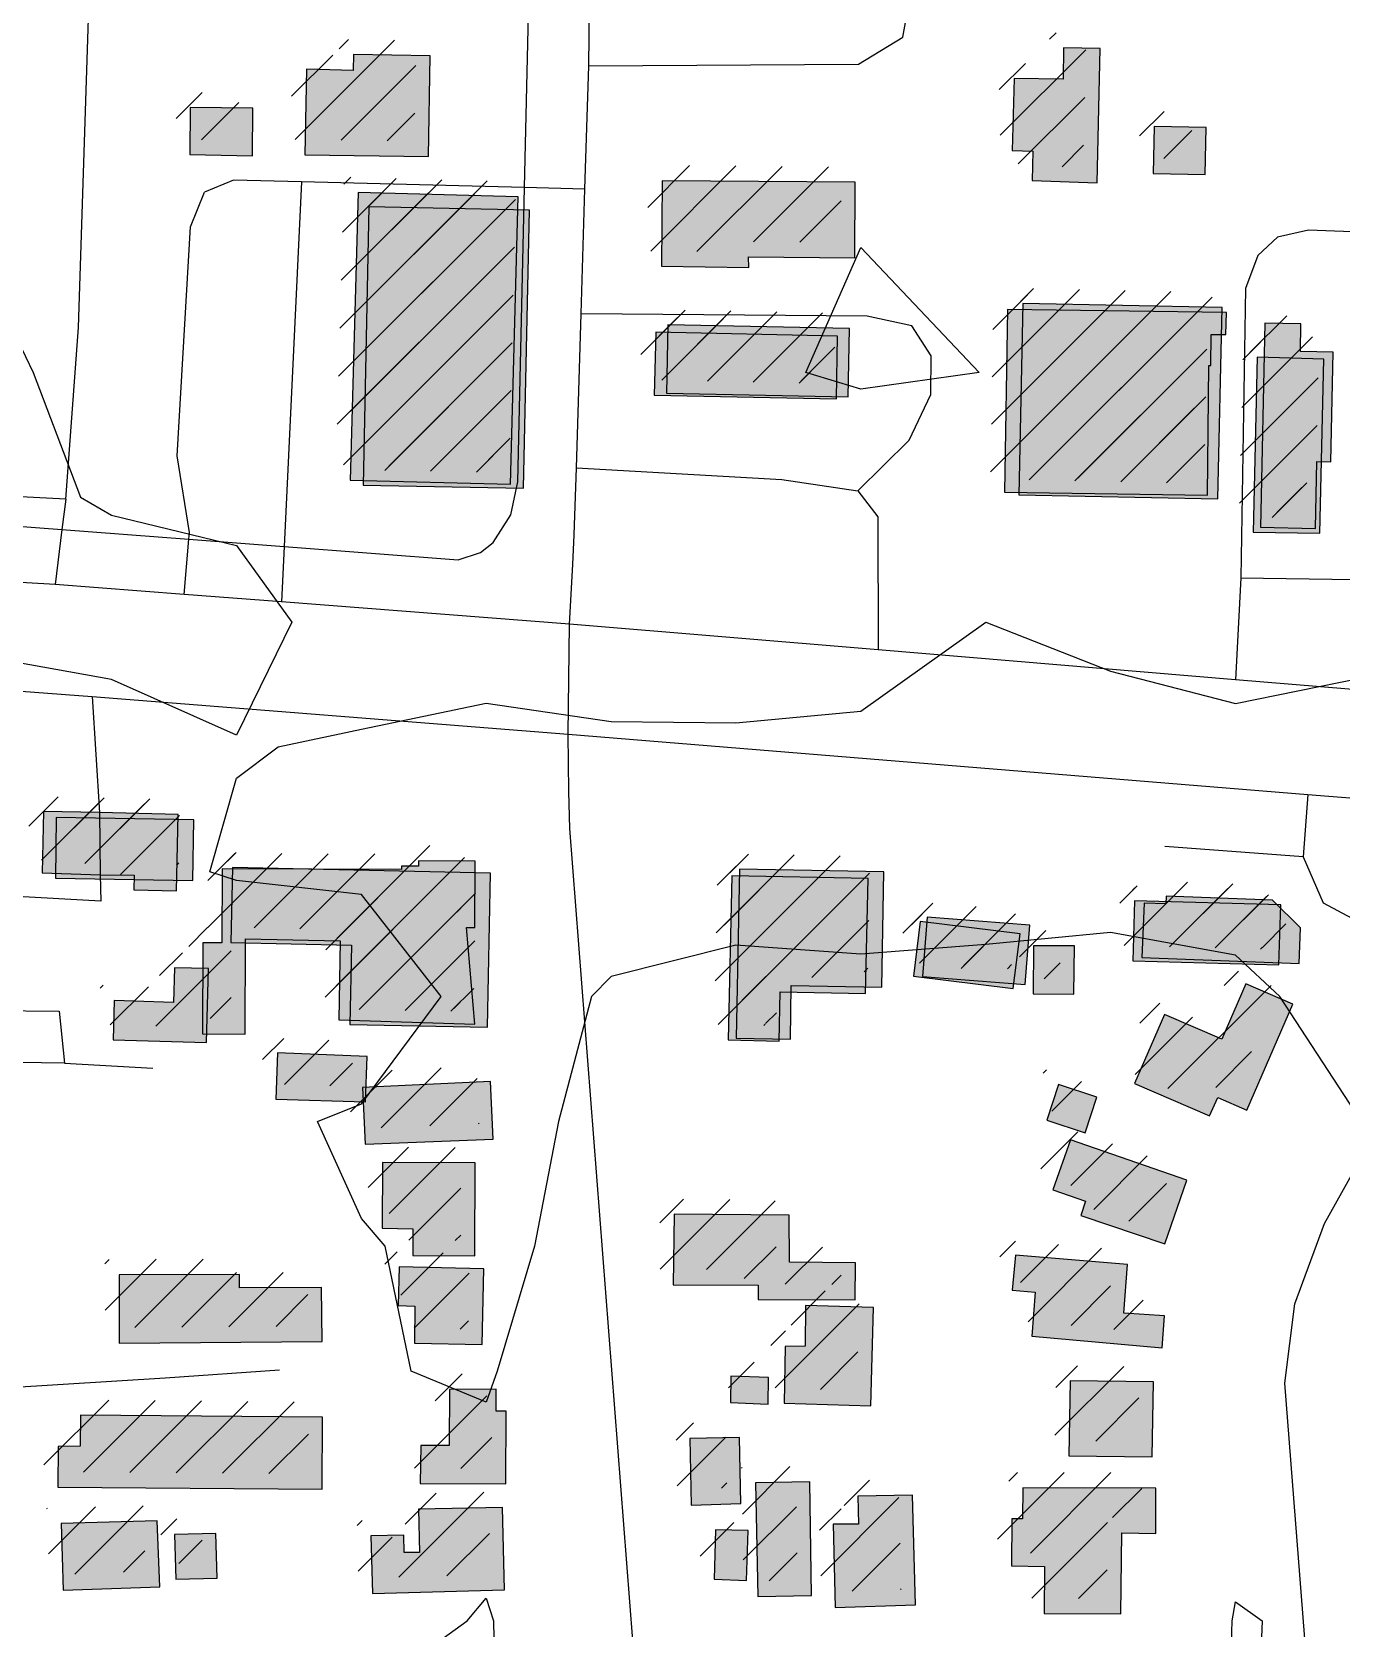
# Model space of a CAD drawing. Extents: x 6576311 to 6728256, y 2029764 to 2237541.
# Drawn here: x 6668423 to 6669052, y 2177302 to 2178069 of the extents above; entities that cross this region are included whole.
import ezdxf

# ---------------------------------------------------------------- set-up
doc = ezdxf.new("R2010")
doc.units = 21
for name, color, linetype in [('BUILDINGS', 9, 'Continuous'), ('CL_LOCAL', 4, 'Continuous'), ('CL_MAJOR', 2, 'Continuous'), ('CL_TRAIL', 6, 'Continuous'), ('CONTOUR_INDEX', 150, 'Continuous')]:
    doc.layers.add(name, color=color, linetype=linetype)

msp = doc.modelspace()

# ---------------------------------------------------------------- hatches: boundary and pattern name
at = {"layer": 'BUILDINGS_HATCH'}
for points in [[(6668577.24, 2178050.37), (6668554.83, 2178051), (6668554.15, 2178009.85), (6668613.43, 2178009), (6668614.37, 2178057.44), (6668577.49, 2178058.02)], [(6668894.91, 2178046.59), (6668893.91, 2178011.99), (6668903.84, 2178011.66), (6668903.62, 2177997.46), (6668934.82, 2177996.49), (6668936.25, 2178060.96), (6668918.67, 2178061.26), (6668918.45, 2178046.32)], [(6668528.91, 2178009.38), (6668529.1, 2178032.32), (6668499.04, 2178032.56), (6668498.85, 2178009.98)], [(6668986.71, 2178000.35), (6668987.18, 2178022.94), (6668962.22, 2178023.56), (6668961.74, 2178000.98)], [(6668767.35, 2177960.83), (6668818.4, 2177960.32), (6668818.54, 2177996.74), (6668725.79, 2177997.45), (6668725.4, 2177956.29), (6668767.37, 2177955.74)], [(6668575.9, 2177853.58), (6668652.91, 2177851.54), (6668656.65, 2177989.73), (6668579.64, 2177991.81)], [(6668659.19, 2177849.67), (6668662.04, 2177983.34), (6668584.89, 2177984.84), (6668582.04, 2177851.17)], [(6668987.91, 2177846.3), (6668988.51, 2177908.58), (6668989.36, 2177908.58), (6668989.58, 2177923.52), (6668996.67, 2177923.55), (6668996.91, 2177934.11), (6668891.68, 2177935.49), (6668890.34, 2177847.71)], [(6668897.13, 2177846.47), (6668992.86, 2177844.46), (6668994.83, 2177936.43), (6668899.1, 2177938.44)], [(6668809.61, 2177892.54), (6668810.05, 2177922.77), (6668722.69, 2177924.59), (6668721.97, 2177894.36)], [(6668727.86, 2177895.26), (6668815.22, 2177893.51), (6668815.88, 2177926.44), (6668728.52, 2177928.19)], [(6669013.31, 2177830.93), (6669039.68, 2177830.34), (6669040.4, 2177862.43), (6669047.04, 2177862.28), (6669048.21, 2177914.98), (6669032.47, 2177915.36), (6669032.75, 2177928.58), (6669015.45, 2177928.94)], [(6669009.83, 2177828.54), (6669041.88, 2177827.95), (6669043.8, 2177911.72), (6669011.75, 2177912.68)], [(6668427.84, 2177664.71), (6668455.67, 2177663.84), (6668472.01, 2177663.73), (6668471.84, 2177656.55), (6668492.34, 2177656.13), (6668493.16, 2177692.88), (6668455.37, 2177693.71), (6668428.49, 2177694.29)], [(6668500.29, 2177661.08), (6668500.74, 2177690.22), (6668434.65, 2177691.4), (6668434.2, 2177662.26)], [(6668504.97, 2177587.35), (6668525.39, 2177587.29), (6668525.51, 2177633.03), (6668571.01, 2177632.05), (6668570.48, 2177594.17), (6668635.75, 2177592.11), (6668631.82, 2177638.57), (6668635.79, 2177638.55), (6668635.88, 2177670.45), (6668608.68, 2177670.52), (6668608.66, 2177667.94), (6668600.58, 2177667.98), (6668600.59, 2177666.45), (6668514.28, 2177666.67), (6668514.17, 2177631.05), (6668505.1, 2177631.05)], [(6668519.27, 2177667.35), (6668518.57, 2177631.29), (6668576.43, 2177630.07), (6668575.74, 2177591.83), (6668641.83, 2177590.65), (6668643.22, 2177664.59)], [(6668823.56, 2177606.7), (6668824.75, 2177662.06), (6668759.23, 2177663.25), (6668757.57, 2177584.57), (6668781.96, 2177583.94), (6668782.43, 2177607.62)], [(6668761.42, 2177585.28), (6668787.38, 2177584.8), (6668787.84, 2177610.56), (6668831.35, 2177609.75), (6668832.37, 2177665.33), (6668762.9, 2177666.61)], [(6668952.71, 2177651.3), (6668951.98, 2177622.53), (6669022.04, 2177620.63), (6669023.05, 2177649.41)], [(6668956.34, 2177624.04), (6669031.82, 2177621.15), (6669032.49, 2177638.38), (6669019.02, 2177651.69), (6668968.04, 2177653.63), (6668967.89, 2177649.8), (6668957.33, 2177650.19)], [(6668846.5, 2177615.17), (6668894.46, 2177609.18), (6668897.75, 2177635.41), (6668849.79, 2177641.41)], [(6668850.9, 2177614.9), (6668900.29, 2177611.1), (6668902.53, 2177639.69), (6668853.13, 2177643.5)], [(6668923.87, 2177629.7), (6668904.3, 2177629.61), (6668904.11, 2177606.67), (6668923.68, 2177606.39)], [(6668462.04, 2177584.44), (6668506.86, 2177583.17), (6668507.84, 2177618.86), (6668491.39, 2177619.16), (6668490.89, 2177602.4), (6668462.53, 2177603.38)], [(6669028.92, 2177601.72), (6669006.19, 2177611.46), (6668994.68, 2177584.83), (6668967.11, 2177596.73), (6668952.79, 2177563.53), (6668988.87, 2177548.02), (6668992.81, 2177556.78), (6669006.73, 2177550.64)], [(6668540.15, 2177555.99), (6668583.27, 2177554.71), (6668584.03, 2177576.57), (6668540.91, 2177578.21)], [(6668583.07, 2177534.31), (6668644.6, 2177536.76), (6668643.35, 2177564.43), (6668581.82, 2177561.62)], [(6668910.6, 2177545.87), (6668929.06, 2177539.76), (6668934.66, 2177556.9), (6668916.2, 2177563.01)], [(6668913.58, 2177512.38), (6668929.2, 2177506.98), (6668926.96, 2177500.05), (6668967.29, 2177486.38), (6668977.94, 2177517.02), (6668921.99, 2177536.45)], [(6668605.98, 2177480.87), (6668635.76, 2177480.63), (6668635.86, 2177525.43), (6668591.33, 2177525.61), (6668591.18, 2177493.92), (6668605.93, 2177493.62)], [(6668786.85, 2177500.2), (6668731.54, 2177500.7), (6668731.12, 2177466.82), (6668771.96, 2177466.63), (6668771.99, 2177459.71), (6668818.5, 2177459.54), (6668818.71, 2177477.38), (6668786.94, 2177477.62)], [(6668903.38, 2177442.04), (6668966.08, 2177436.48), (6668967.15, 2177451.78), (6668947.58, 2177453.15), (6668949.46, 2177476.47), (6668895.56, 2177480.98), (6668893.92, 2177464.22), (6668904.99, 2177463.18)], [(6668562.47, 2177439.54), (6668562.08, 2177465.39), (6668522.66, 2177465.23), (6668522.63, 2177471.79), (6668464.78, 2177471.55), (6668464.91, 2177438.77)], [(6668639.34, 2177438.03), (6668640.04, 2177474.46), (6668599.48, 2177475.38), (6668598.99, 2177456.81), (6668606.93, 2177456.47), (6668606.72, 2177438.63)], [(6668827.31, 2177455.93), (6668794.69, 2177456.89), (6668794.49, 2177437.22), (6668784.84, 2177437.18), (6668784.39, 2177409.86), (6668826.09, 2177408.58)], [(6668776.73, 2177409.47), (6668776.96, 2177422.22), (6668758.81, 2177422.87), (6668758.58, 2177410.12)], [(6668961.89, 2177420.07), (6668921.9, 2177420.63), (6668921.2, 2177384.57), (6668961.19, 2177384.01)], [(6668609.55, 2177371.26), (6668650.68, 2177371.07), (6668650.82, 2177406.03), (6668646, 2177406.01), (6668645.95, 2177416.57), (6668623.55, 2177416.48), (6668623.38, 2177389.53), (6668609.76, 2177389.47)], [(6668562.62, 2177403.12), (6668446.34, 2177404.09), (6668446.11, 2177389.16), (6668435.62, 2177389.11), (6668435.42, 2177369.45), (6668562.48, 2177368.52)], [(6668739.78, 2177360.88), (6668763.6, 2177361.7), (6668762.9, 2177393.39), (6668739.08, 2177392.92)], [(6668770.65, 2177371.57), (6668771.73, 2177316.94), (6668797.54, 2177317.41), (6668796.74, 2177372.04)], [(6668846.12, 2177365.69), (6668819.74, 2177365.21), (6668820.08, 2177351.74), (6668807.89, 2177351.69), (6668808.91, 2177311.63), (6668847.47, 2177312.88)], [(6668946.19, 2177308.56), (6668946.6, 2177347.53), (6668963.05, 2177347.24), (6668962.96, 2177369.09), (6668899.14, 2177369.19), (6668898.92, 2177354.25), (6668893.82, 2177354.23), (6668893.63, 2177331.65), (6668909.51, 2177331.35), (6668909.32, 2177308.77)], [(6668586.52, 2177318.36), (6668650.04, 2177320.08), (6668649.03, 2177359.77), (6668608.76, 2177358.87), (6668609.12, 2177338.12), (6668601.75, 2177338.09), (6668601.72, 2177346.46), (6668585.83, 2177346.03)], [(6668484.4, 2177321.57), (6668483.13, 2177353.25), (6668436.91, 2177351.97), (6668437.89, 2177319.92)], [(6668750.71, 2177325.23), (6668766.31, 2177324.57), (6668767.06, 2177348.61), (6668751.46, 2177348.91)], [(6668511.89, 2177325.69), (6668511.24, 2177347.18), (6668491.39, 2177346.73), (6668492.04, 2177325.25)]]:
    msp.add_hatch(color=251, dxfattribs=at).paths.add_polyline_path(points)
at = {"layer": 'BUILDINGS_SHADOW'}
h = msp.add_hatch(dxfattribs=at)
h.set_pattern_fill('ANSI31', scale=5)
h.paths.add_polyline_path([(6668570.49, 2178057.75), (6668548.08, 2178058.38), (6668547.4, 2178017.22), (6668606.68, 2178016.38), (6668607.62, 2178064.82), (6668570.74, 2178065.4)])
h = msp.add_hatch(dxfattribs=at)
h.set_pattern_fill('ANSI31', scale=5)
h.paths.add_polyline_path([(6668888.16, 2178053.97), (6668887.17, 2178019.36), (6668897.09, 2178019.04), (6668896.87, 2178004.84), (6668928.07, 2178003.87), (6668929.5, 2178068.34), (6668911.92, 2178068.63), (6668911.7, 2178053.7)])
h = msp.add_hatch(dxfattribs=at)
h.set_pattern_fill('ANSI31', scale=5)
h.paths.add_polyline_path([(6668522.16, 2178016.76), (6668522.35, 2178039.7), (6668492.29, 2178039.94), (6668492.1, 2178017.36)])
h = msp.add_hatch(dxfattribs=at)
h.set_pattern_fill('ANSI31', scale=5)
h.paths.add_polyline_path([(6668979.96, 2178007.73), (6668980.43, 2178030.31), (6668955.47, 2178030.94), (6668955, 2178008.36)])
h = msp.add_hatch(dxfattribs=at)
h.set_pattern_fill('ANSI31', scale=5)
h.paths.add_polyline_path([(6668760.6, 2177968.21), (6668811.66, 2177967.7), (6668811.79, 2178004.12), (6668719.04, 2178004.83), (6668718.65, 2177963.67), (6668760.62, 2177963.11)])
h = msp.add_hatch(dxfattribs=at)
h.set_pattern_fill('ANSI31', scale=5)
h.paths.add_polyline_path([(6668569.15, 2177860.96), (6668646.16, 2177858.91), (6668649.9, 2177997.11), (6668572.89, 2177999.19)])
h = msp.add_hatch(dxfattribs=at)
h.set_pattern_fill('ANSI31', scale=5)
h.paths.add_polyline_path([(6668652.44, 2177857.05), (6668655.29, 2177990.72), (6668578.14, 2177992.22), (6668575.29, 2177858.55)])
h = msp.add_hatch(dxfattribs=at)
h.set_pattern_fill('ANSI31', scale=5)
h.paths.add_polyline_path([(6668981.17, 2177853.68), (6668981.76, 2177915.96), (6668982.61, 2177915.96), (6668982.83, 2177930.9), (6668989.92, 2177930.93), (6668990.16, 2177941.49), (6668884.93, 2177942.87), (6668883.59, 2177855.09)])
h = msp.add_hatch(dxfattribs=at)
h.set_pattern_fill('ANSI31', scale=5)
h.paths.add_polyline_path([(6668890.38, 2177853.85), (6668986.11, 2177851.84), (6668988.08, 2177943.81), (6668892.35, 2177945.82)])
h = msp.add_hatch(dxfattribs=at)
h.set_pattern_fill('ANSI31', scale=5)
h.paths.add_polyline_path([(6668802.86, 2177899.92), (6668803.3, 2177930.15), (6668715.94, 2177931.97), (6668715.22, 2177901.74)])
h = msp.add_hatch(dxfattribs=at)
h.set_pattern_fill('ANSI31', scale=5)
h.paths.add_polyline_path([(6668721.11, 2177902.64), (6668808.47, 2177900.89), (6668809.13, 2177933.82), (6668721.77, 2177935.57)])
h = msp.add_hatch(dxfattribs=at)
h.set_pattern_fill('ANSI31', scale=5)
h.paths.add_polyline_path([(6669006.56, 2177838.31), (6669032.94, 2177837.72), (6669033.65, 2177869.81), (6669040.29, 2177869.66), (6669041.46, 2177922.36), (6669025.72, 2177922.73), (6669026, 2177935.96), (6669008.7, 2177936.32)])
h = msp.add_hatch(dxfattribs=at)
h.set_pattern_fill('ANSI31', scale=5)
h.paths.add_polyline_path([(6669003.08, 2177835.92), (6669035.13, 2177835.33), (6669037.05, 2177919.1), (6669005, 2177920.06)])
h = msp.add_hatch(dxfattribs=at)
h.set_pattern_fill('ANSI31', scale=5)
h.paths.add_polyline_path([(6668421.09, 2177672.09), (6668448.92, 2177671.22), (6668465.26, 2177671.11), (6668465.09, 2177663.93), (6668485.59, 2177663.51), (6668486.41, 2177700.26), (6668448.63, 2177701.09), (6668421.74, 2177701.67)])
h = msp.add_hatch(dxfattribs=at)
h.set_pattern_fill('ANSI31', scale=5)
h.paths.add_polyline_path([(6668493.54, 2177668.46), (6668493.99, 2177697.6), (6668427.9, 2177698.78), (6668427.46, 2177669.64)])
h = msp.add_hatch(dxfattribs=at)
h.set_pattern_fill('ANSI31', scale=5)
h.paths.add_polyline_path([(6668498.22, 2177594.73), (6668518.64, 2177594.66), (6668518.76, 2177640.41), (6668564.26, 2177639.43), (6668563.73, 2177601.55), (6668629, 2177599.49), (6668625.07, 2177645.95), (6668629.04, 2177645.93), (6668629.13, 2177677.83), (6668601.93, 2177677.9), (6668601.91, 2177675.32), (6668593.83, 2177675.36), (6668593.84, 2177673.83), (6668507.53, 2177674.05), (6668507.42, 2177638.43), (6668498.35, 2177638.43)])
h = msp.add_hatch(dxfattribs=at)
h.set_pattern_fill('ANSI31', scale=5)
h.paths.add_polyline_path([(6668512.52, 2177674.73), (6668511.82, 2177638.67), (6668569.68, 2177637.45), (6668568.99, 2177599.21), (6668635.08, 2177598.02), (6668636.47, 2177671.96)])
h = msp.add_hatch(dxfattribs=at)
h.set_pattern_fill('ANSI31', scale=5)
h.paths.add_polyline_path([(6668816.81, 2177614.08), (6668818, 2177669.44), (6668752.48, 2177670.62), (6668750.82, 2177591.95), (6668775.21, 2177591.32), (6668775.68, 2177615)])
h = msp.add_hatch(dxfattribs=at)
h.set_pattern_fill('ANSI31', scale=5)
h.paths.add_polyline_path([(6668754.68, 2177592.66), (6668780.63, 2177592.18), (6668781.09, 2177617.93), (6668824.6, 2177617.13), (6668825.62, 2177672.71), (6668756.15, 2177673.99)])
h = msp.add_hatch(dxfattribs=at)
h.set_pattern_fill('ANSI31', scale=5)
h.paths.add_polyline_path([(6668945.96, 2177658.68), (6668945.23, 2177629.91), (6669015.29, 2177628.01), (6669016.3, 2177656.79)])
h = msp.add_hatch(dxfattribs=at)
h.set_pattern_fill('ANSI31', scale=5)
h.paths.add_polyline_path([(6668949.59, 2177631.42), (6669025.07, 2177628.53), (6669025.74, 2177645.76), (6669012.27, 2177659.07), (6668961.29, 2177661), (6668961.14, 2177657.18), (6668950.59, 2177657.57)])
h = msp.add_hatch(dxfattribs=at)
h.set_pattern_fill('ANSI31', scale=5)
h.paths.add_polyline_path([(6668839.75, 2177622.55), (6668887.71, 2177616.56), (6668891, 2177642.79), (6668843.04, 2177648.78)])
h = msp.add_hatch(dxfattribs=at)
h.set_pattern_fill('ANSI31', scale=5)
h.paths.add_polyline_path([(6668844.15, 2177622.28), (6668893.54, 2177618.47), (6668895.78, 2177647.07), (6668846.38, 2177650.87)])
h = msp.add_hatch(dxfattribs=at)
h.set_pattern_fill('ANSI31', scale=5)
h.paths.add_polyline_path([(6668917.12, 2177637.07), (6668897.55, 2177636.99), (6668897.36, 2177614.05), (6668916.93, 2177613.76)])
h = msp.add_hatch(dxfattribs=at)
h.set_pattern_fill('ANSI31', scale=5)
h.paths.add_polyline_path([(6668455.29, 2177591.82), (6668500.11, 2177590.55), (6668501.09, 2177626.24), (6668484.64, 2177626.54), (6668484.14, 2177609.78), (6668455.78, 2177610.76)])
h = msp.add_hatch(dxfattribs=at)
h.set_pattern_fill('ANSI31', scale=5)
h.paths.add_polyline_path([(6669022.17, 2177609.1), (6668999.44, 2177618.84), (6668987.93, 2177592.21), (6668960.37, 2177604.11), (6668946.04, 2177570.91), (6668982.12, 2177555.4), (6668986.06, 2177564.16), (6668999.98, 2177558.02)])
h = msp.add_hatch(dxfattribs=at)
h.set_pattern_fill('ANSI31', scale=5)
h.paths.add_polyline_path([(6668533.4, 2177563.37), (6668576.52, 2177562.09), (6668577.28, 2177583.95), (6668534.16, 2177585.59)])
h = msp.add_hatch(dxfattribs=at)
h.set_pattern_fill('ANSI31', scale=5)
h.paths.add_polyline_path([(6668576.32, 2177541.69), (6668637.85, 2177544.13), (6668636.61, 2177571.81), (6668575.07, 2177569)])
h = msp.add_hatch(dxfattribs=at)
h.set_pattern_fill('ANSI31', scale=5)
h.paths.add_polyline_path([(6668903.85, 2177553.25), (6668922.31, 2177547.14), (6668927.92, 2177564.28), (6668909.45, 2177570.39)])
h = msp.add_hatch(dxfattribs=at)
h.set_pattern_fill('ANSI31', scale=5)
h.paths.add_polyline_path([(6668906.83, 2177519.76), (6668922.45, 2177514.36), (6668920.21, 2177507.43), (6668960.54, 2177493.76), (6668971.19, 2177524.4), (6668915.24, 2177543.83)])
h = msp.add_hatch(dxfattribs=at)
h.set_pattern_fill('ANSI31', scale=5)
h.paths.add_polyline_path([(6668599.23, 2177488.25), (6668629.01, 2177488.01), (6668629.11, 2177532.81), (6668584.58, 2177532.99), (6668584.43, 2177501.3), (6668599.18, 2177501)])
h = msp.add_hatch(dxfattribs=at)
h.set_pattern_fill('ANSI31', scale=5)
h.paths.add_polyline_path([(6668780.1, 2177507.58), (6668724.79, 2177508.07), (6668724.37, 2177474.2), (6668765.21, 2177474.01), (6668765.24, 2177467.09), (6668811.75, 2177466.92), (6668811.96, 2177484.76), (6668780.19, 2177485)])
h = msp.add_hatch(dxfattribs=at)
h.set_pattern_fill('ANSI31', scale=5)
h.paths.add_polyline_path([(6668896.63, 2177449.42), (6668959.33, 2177443.86), (6668960.4, 2177459.16), (6668940.83, 2177460.53), (6668942.71, 2177483.85), (6668888.81, 2177488.36), (6668887.18, 2177471.6), (6668898.24, 2177470.55)])
h = msp.add_hatch(dxfattribs=at)
h.set_pattern_fill('ANSI31', scale=5)
h.paths.add_polyline_path([(6668555.72, 2177446.92), (6668555.33, 2177472.77), (6668515.91, 2177472.61), (6668515.88, 2177479.16), (6668458.03, 2177478.92), (6668458.16, 2177446.15)])
h = msp.add_hatch(dxfattribs=at)
h.set_pattern_fill('ANSI31', scale=5)
h.paths.add_polyline_path([(6668632.59, 2177445.41), (6668633.29, 2177481.84), (6668592.73, 2177482.76), (6668592.24, 2177464.18), (6668600.18, 2177463.85), (6668599.97, 2177446.01)])
h = msp.add_hatch(dxfattribs=at)
h.set_pattern_fill('ANSI31', scale=5)
h.paths.add_polyline_path([(6668820.56, 2177463.31), (6668787.94, 2177464.27), (6668787.74, 2177444.6), (6668778.09, 2177444.56), (6668777.64, 2177417.24), (6668819.34, 2177415.96)])
h = msp.add_hatch(dxfattribs=at)
h.set_pattern_fill('ANSI31', scale=5)
h.paths.add_polyline_path([(6668769.98, 2177416.85), (6668770.21, 2177429.6), (6668752.06, 2177430.25), (6668751.83, 2177417.5)])
h = msp.add_hatch(dxfattribs=at)
h.set_pattern_fill('ANSI31', scale=5)
h.paths.add_polyline_path([(6668955.15, 2177427.45), (6668915.15, 2177428.01), (6668914.45, 2177391.95), (6668954.44, 2177391.39)])
h = msp.add_hatch(dxfattribs=at)
h.set_pattern_fill('ANSI31', scale=5)
h.paths.add_polyline_path([(6668602.81, 2177378.64), (6668643.93, 2177378.45), (6668644.07, 2177413.41), (6668639.25, 2177413.39), (6668639.2, 2177423.95), (6668616.8, 2177423.86), (6668616.63, 2177396.91), (6668603.01, 2177396.85)])
h = msp.add_hatch(dxfattribs=at)
h.set_pattern_fill('ANSI31', scale=5)
h.paths.add_polyline_path([(6668555.88, 2177410.5), (6668439.59, 2177411.47), (6668439.36, 2177396.54), (6668428.87, 2177396.49), (6668428.67, 2177376.83), (6668555.74, 2177375.9)])
h = msp.add_hatch(dxfattribs=at)
h.set_pattern_fill('ANSI31', scale=5)
h.paths.add_polyline_path([(6668733.03, 2177368.25), (6668756.85, 2177369.08), (6668756.15, 2177400.76), (6668732.33, 2177400.3)])
h = msp.add_hatch(dxfattribs=at)
h.set_pattern_fill('ANSI31', scale=5)
h.paths.add_polyline_path([(6668763.9, 2177378.94), (6668764.98, 2177324.32), (6668790.79, 2177324.79), (6668789.99, 2177379.42)])
h = msp.add_hatch(dxfattribs=at)
h.set_pattern_fill('ANSI31', scale=5)
h.paths.add_polyline_path([(6668839.37, 2177373.07), (6668812.99, 2177372.59), (6668813.33, 2177359.12), (6668801.14, 2177359.07), (6668802.16, 2177319.01), (6668840.72, 2177320.26)])
h = msp.add_hatch(dxfattribs=at)
h.set_pattern_fill('ANSI31', scale=5)
h.paths.add_polyline_path([(6668939.44, 2177315.94), (6668939.85, 2177354.91), (6668956.3, 2177354.61), (6668956.21, 2177376.47), (6668892.39, 2177376.57), (6668892.17, 2177361.63), (6668887.07, 2177361.61), (6668886.88, 2177339.03), (6668902.76, 2177338.73), (6668902.57, 2177316.15)])
h = msp.add_hatch(dxfattribs=at)
h.set_pattern_fill('ANSI31', scale=5)
h.paths.add_polyline_path([(6668579.77, 2177325.73), (6668643.29, 2177327.46), (6668642.28, 2177367.15), (6668602.01, 2177366.25), (6668602.38, 2177345.5), (6668595, 2177345.46), (6668594.97, 2177353.84), (6668579.09, 2177353.41)])
h = msp.add_hatch(dxfattribs=at)
h.set_pattern_fill('ANSI31', scale=5)
h.paths.add_polyline_path([(6668477.65, 2177328.95), (6668476.38, 2177360.63), (6668430.16, 2177359.35), (6668431.14, 2177327.3)])
h = msp.add_hatch(dxfattribs=at)
h.set_pattern_fill('ANSI31', scale=5)
h.paths.add_polyline_path([(6668743.96, 2177332.61), (6668759.56, 2177331.94), (6668760.31, 2177355.98), (6668744.71, 2177356.28)])
h = msp.add_hatch(dxfattribs=at)
h.set_pattern_fill('ANSI31', scale=5)
h.paths.add_polyline_path([(6668505.14, 2177333.07), (6668504.49, 2177354.56), (6668484.64, 2177354.11), (6668485.29, 2177332.63)])

# ---------------------------------------------------------------- linework, layer by layer
at = {"layer": 'BUILDINGS'}
for points in [[(6668577.24, 2178050.37), (6668554.83, 2178051), (6668554.15, 2178009.85), (6668613.43, 2178009), (6668614.37, 2178057.44), (6668577.49, 2178058.02), (6668577.24, 2178050.37)], [(6668894.91, 2178046.59), (6668893.91, 2178011.99), (6668903.84, 2178011.66), (6668903.62, 2177997.46), (6668934.82, 2177996.49), (6668936.25, 2178060.96), (6668918.67, 2178061.26), (6668918.45, 2178046.32), (6668894.91, 2178046.59)], [(6668528.91, 2178009.38), (6668529.1, 2178032.32), (6668499.04, 2178032.56), (6668498.85, 2178009.98), (6668528.91, 2178009.38)], [(6668986.71, 2178000.35), (6668987.18, 2178022.94), (6668962.22, 2178023.56), (6668961.74, 2178000.98), (6668986.71, 2178000.35)], [(6668767.35, 2177960.83), (6668818.4, 2177960.32), (6668818.54, 2177996.74), (6668725.79, 2177997.45), (6668725.4, 2177956.29), (6668767.37, 2177955.74), (6668767.35, 2177960.83)], [(6668575.9, 2177853.58), (6668652.91, 2177851.54), (6668656.65, 2177989.73), (6668579.64, 2177991.81), (6668575.9, 2177853.58)], [(6668659.19, 2177849.67), (6668662.04, 2177983.34), (6668584.89, 2177984.84), (6668582.04, 2177851.17), (6668659.19, 2177849.67)], [(6668987.91, 2177846.3), (6668988.51, 2177908.58), (6668989.36, 2177908.58), (6668989.58, 2177923.52), (6668996.67, 2177923.55), (6668996.91, 2177934.11), (6668891.68, 2177935.49), (6668890.34, 2177847.71), (6668987.91, 2177846.3)], [(6668897.13, 2177846.47), (6668992.86, 2177844.46), (6668994.83, 2177936.43), (6668899.1, 2177938.44), (6668897.13, 2177846.47)], [(6668809.61, 2177892.54), (6668810.05, 2177922.77), (6668722.69, 2177924.59), (6668721.97, 2177894.36), (6668809.61, 2177892.54)], [(6668727.86, 2177895.26), (6668815.22, 2177893.51), (6668815.88, 2177926.44), (6668728.52, 2177928.19), (6668727.86, 2177895.26)], [(6669013.31, 2177830.93), (6669039.68, 2177830.34), (6669040.4, 2177862.43), (6669047.04, 2177862.28), (6669048.21, 2177914.98), (6669032.47, 2177915.36), (6669032.75, 2177928.58), (6669015.45, 2177928.94), (6669013.31, 2177830.93)], [(6669009.83, 2177828.54), (6669041.88, 2177827.95), (6669043.8, 2177911.72), (6669011.75, 2177912.68), (6669009.83, 2177828.54)], [(6668427.84, 2177664.71), (6668455.67, 2177663.84), (6668472.01, 2177663.73), (6668471.84, 2177656.55), (6668492.34, 2177656.13), (6668493.16, 2177692.88), (6668455.37, 2177693.71), (6668428.49, 2177694.29), (6668427.84, 2177664.71)], [(6668500.29, 2177661.08), (6668500.74, 2177690.22), (6668434.65, 2177691.4), (6668434.2, 2177662.26), (6668500.29, 2177661.08)], [(6668504.97, 2177587.35), (6668525.39, 2177587.29), (6668525.51, 2177633.03), (6668571.01, 2177632.05), (6668570.48, 2177594.17), (6668635.75, 2177592.11), (6668631.82, 2177638.57), (6668635.79, 2177638.55), (6668635.88, 2177670.45), (6668608.68, 2177670.52), (6668608.66, 2177667.94), (6668600.58, 2177667.98), (6668600.59, 2177666.45), (6668514.28, 2177666.67), (6668514.17, 2177631.05), (6668505.1, 2177631.05), (6668504.97, 2177587.35)], [(6668519.27, 2177667.35), (6668518.57, 2177631.29), (6668576.43, 2177630.07), (6668575.74, 2177591.83), (6668641.83, 2177590.65), (6668643.22, 2177664.59), (6668519.27, 2177667.35)], [(6668823.56, 2177606.7), (6668824.75, 2177662.06), (6668759.23, 2177663.25), (6668757.57, 2177584.57), (6668781.96, 2177583.94), (6668782.43, 2177607.62), (6668823.56, 2177606.7)], [(6668761.42, 2177585.28), (6668787.38, 2177584.8), (6668787.84, 2177610.56), (6668831.35, 2177609.75), (6668832.37, 2177665.33), (6668762.9, 2177666.61), (6668761.42, 2177585.28)], [(6668952.71, 2177651.3), (6668951.98, 2177622.53), (6669022.04, 2177620.63), (6669023.05, 2177649.41), (6668952.71, 2177651.3)], [(6668956.34, 2177624.04), (6669031.82, 2177621.15), (6669032.49, 2177638.38), (6669019.02, 2177651.69), (6668968.04, 2177653.63), (6668967.89, 2177649.8), (6668957.33, 2177650.19), (6668956.34, 2177624.04)], [(6668846.5, 2177615.17), (6668894.46, 2177609.18), (6668897.75, 2177635.41), (6668849.79, 2177641.41), (6668846.5, 2177615.17)], [(6668850.9, 2177614.9), (6668900.29, 2177611.1), (6668902.53, 2177639.69), (6668853.13, 2177643.5), (6668850.9, 2177614.9)], [(6668923.87, 2177629.7), (6668904.3, 2177629.61), (6668904.11, 2177606.67), (6668923.68, 2177606.39), (6668923.87, 2177629.7)], [(6668462.04, 2177584.44), (6668506.86, 2177583.17), (6668507.84, 2177618.86), (6668491.39, 2177619.16), (6668490.89, 2177602.4), (6668462.53, 2177603.38), (6668462.04, 2177584.44)], [(6669028.92, 2177601.72), (6669006.19, 2177611.46), (6668994.68, 2177584.83), (6668967.11, 2177596.73), (6668952.79, 2177563.53), (6668988.87, 2177548.02), (6668992.81, 2177556.78), (6669006.73, 2177550.64), (6669028.92, 2177601.72)], [(6668540.15, 2177555.99), (6668583.27, 2177554.71), (6668584.03, 2177576.57), (6668540.91, 2177578.21), (6668540.15, 2177555.99)], [(6668583.07, 2177534.31), (6668644.6, 2177536.76), (6668643.35, 2177564.43), (6668581.82, 2177561.62), (6668583.07, 2177534.31)], [(6668910.6, 2177545.87), (6668929.06, 2177539.76), (6668934.66, 2177556.9), (6668916.2, 2177563.01), (6668910.6, 2177545.87)], [(6668913.58, 2177512.38), (6668929.2, 2177506.98), (6668926.96, 2177500.05), (6668967.29, 2177486.38), (6668977.94, 2177517.02), (6668921.99, 2177536.45), (6668913.58, 2177512.38)], [(6668605.98, 2177480.87), (6668635.76, 2177480.63), (6668635.86, 2177525.43), (6668591.33, 2177525.61), (6668591.18, 2177493.92), (6668605.93, 2177493.62), (6668605.98, 2177480.87)], [(6668786.85, 2177500.2), (6668731.54, 2177500.7), (6668731.12, 2177466.82), (6668771.96, 2177466.63), (6668771.99, 2177459.71), (6668818.5, 2177459.54), (6668818.71, 2177477.38), (6668786.94, 2177477.62), (6668786.85, 2177500.2)], [(6668903.38, 2177442.04), (6668966.08, 2177436.48), (6668967.15, 2177451.78), (6668947.58, 2177453.15), (6668949.46, 2177476.47), (6668895.56, 2177480.98), (6668893.92, 2177464.22), (6668904.99, 2177463.18), (6668903.38, 2177442.04)], [(6668562.47, 2177439.54), (6668562.08, 2177465.39), (6668522.66, 2177465.23), (6668522.63, 2177471.79), (6668464.78, 2177471.55), (6668464.91, 2177438.77), (6668562.47, 2177439.54)], [(6668639.34, 2177438.03), (6668640.04, 2177474.46), (6668599.48, 2177475.38), (6668598.99, 2177456.81), (6668606.93, 2177456.47), (6668606.72, 2177438.63), (6668639.34, 2177438.03)], [(6668827.31, 2177455.93), (6668794.69, 2177456.89), (6668794.49, 2177437.22), (6668784.84, 2177437.18), (6668784.39, 2177409.86), (6668826.09, 2177408.58), (6668827.31, 2177455.93)], [(6668776.73, 2177409.47), (6668776.96, 2177422.22), (6668758.81, 2177422.87), (6668758.58, 2177410.12), (6668776.73, 2177409.47)], [(6668961.89, 2177420.07), (6668921.9, 2177420.63), (6668921.2, 2177384.57), (6668961.19, 2177384.01), (6668961.89, 2177420.07)], [(6668609.55, 2177371.26), (6668650.68, 2177371.07), (6668650.82, 2177406.03), (6668646, 2177406.01), (6668645.95, 2177416.57), (6668623.55, 2177416.48), (6668623.38, 2177389.53), (6668609.76, 2177389.47), (6668609.55, 2177371.26)], [(6668562.62, 2177403.12), (6668446.34, 2177404.09), (6668446.11, 2177389.16), (6668435.62, 2177389.11), (6668435.42, 2177369.45), (6668562.48, 2177368.52), (6668562.62, 2177403.12)], [(6668739.78, 2177360.88), (6668763.6, 2177361.7), (6668762.9, 2177393.39), (6668739.08, 2177392.92), (6668739.78, 2177360.88)], [(6668770.65, 2177371.57), (6668771.73, 2177316.94), (6668797.54, 2177317.41), (6668796.74, 2177372.04), (6668770.65, 2177371.57)], [(6668846.12, 2177365.69), (6668819.74, 2177365.21), (6668820.08, 2177351.74), (6668807.89, 2177351.69), (6668808.91, 2177311.63), (6668847.47, 2177312.88), (6668846.12, 2177365.69)], [(6668946.19, 2177308.56), (6668946.6, 2177347.53), (6668963.05, 2177347.24), (6668962.96, 2177369.09), (6668899.14, 2177369.19), (6668898.92, 2177354.25), (6668893.82, 2177354.23), (6668893.63, 2177331.65), (6668909.51, 2177331.35), (6668909.32, 2177308.77), (6668946.19, 2177308.56)], [(6668586.52, 2177318.36), (6668650.04, 2177320.08), (6668649.03, 2177359.77), (6668608.76, 2177358.87), (6668609.12, 2177338.12), (6668601.75, 2177338.09), (6668601.72, 2177346.46), (6668585.83, 2177346.03), (6668586.52, 2177318.36)], [(6668484.4, 2177321.57), (6668483.13, 2177353.25), (6668436.91, 2177351.97), (6668437.89, 2177319.92), (6668484.4, 2177321.57)], [(6668750.71, 2177325.23), (6668766.31, 2177324.57), (6668767.06, 2177348.61), (6668751.46, 2177348.91), (6668750.71, 2177325.23)], [(6668511.89, 2177325.69), (6668511.24, 2177347.18), (6668491.39, 2177346.73), (6668492.04, 2177325.25), (6668511.89, 2177325.69)]]:
    msp.add_lwpolyline(points, close=True, dxfattribs=at)
at = {"layer": 'CL_LOCAL'}
for points in [[(6668690.48, 2178052.73), (6668820.06, 2178053.49), (6668841.47, 2178066.43), (6668845.69, 2178090.27), (6668857.34, 2178521.83), (6668857.9, 2178542.59), (6668859.83, 2178575.6), (6668880.27, 2178926.05), (6668885.37, 2179131.26), (6668873.01, 2179179.68), (6668850.95, 2179218.38), (6668814.26, 2179257.02), (6668726.37, 2179319.69), (6668689.95, 2179375.45), (6668668.73, 2179445.76), (6668662.3, 2179695.29), (6668657.49, 2179939.79)], [(6668777.01, 2175602), (6668766.92, 2175784.17), (6668737.51, 2176363.97), (6668734.88, 2176395.93), (6668734.9, 2176426.89), (6668713.13, 2177277.18), (6668681.45, 2177686.12), (6668680.87, 2177703.93), (6668680.67, 2177731.35), (6668681.3, 2177784.35), (6668682.8, 2177813.02), (6668683.56, 2177827.22), (6668684.64, 2177859.42), (6668686.86, 2177933.48), (6668688.65, 2177993.4), (6668690.48, 2178052.73), (6668695.94, 2178539.99)], [(6668439.18, 2177844.38), (6668445.3, 2177926.83), (6668451.62, 2178120.14), (6668440.9, 2178128.43), (6668278.69, 2178136.76), (6668244.41, 2178141.86)], [(6668688.65, 2177993.4), (6668659.69, 2177994.11), (6668552.53, 2177996.84), (6668519.86, 2177997.65), (6668505.87, 2177991.95)], [(6668552.53, 2177996.84), (6668544.07, 2177821.62), (6668542.79, 2177795.03)], [(6668496.12, 2177798.62), (6668498.34, 2177825.11), (6668498.61, 2177828.31), (6668492.78, 2177865.22), (6668499.13, 2177975.31), (6668505.87, 2177991.95)], [(6669082.07, 2177956.32), (6669065.72, 2177972.57), (6669036.42, 2177973.68), (6669021.4, 2177970.38), (6669012.08, 2177961.42), (6669006.05, 2177945.58), (6669003.79, 2177806.59), (6669001.22, 2177757.56)], [(6668819.75, 2177848.37), (6668844.55, 2177872.69), (6668854.87, 2177894.69), (6668855.04, 2177913.2), (6668845.82, 2177927.73), (6668824.25, 2177932.3), (6668686.86, 2177933.48)], [(6668439.18, 2177844.38), (6668373.88, 2177847.68), (6668258.92, 2177855.8)], [(6668684.64, 2177859.42), (6668783.28, 2177853.9), (6668819.75, 2177848.37), (6668829.47, 2177835.92), (6668829.51, 2177771.93)], [(6668439.18, 2177844.38), (6668437.37, 2177829.77), (6668434.1, 2177803.39)], [(6669003.79, 2177806.59), (6669058.45, 2177805.84)], [(6668451.85, 2177749.56), (6668455.37, 2177693.71)], [(6669035.99, 2177702.49), (6669033.73, 2177672.44), (6669043.36, 2177650.41), (6669110.24, 2177614.56)], [(6668455.37, 2177693.71), (6668455.67, 2177663.84)], [(6669104.38, 2175597.75), (6669093.96, 2175776.93), (6669069.68, 2176356.64), (6669068.33, 2176388.11), (6669067.58, 2176424.85), (6669059.85, 2176802.94), (6669041.87, 2177209.31), (6669036.74, 2177269.93), (6669025.03, 2177419.42), (6669029.81, 2177457.61), (6669044.03, 2177496.28), (6669110.24, 2177614.56), (6669129.54, 2177652.19), (6669150.98, 2177687.49)], [(6668455.67, 2177663.84), (6668456.12, 2177651.1), (6668412.94, 2177653.51), (6668405.93, 2177669.25), (6668367.29, 2177670.98)], [(6669033.73, 2177672.44), (6668967.37, 2177677.37)], [(6668371.5, 2177598.85), (6668436, 2177598.31), (6668438.63, 2177573.34), (6668372.12, 2177574.27)], [(6668438.63, 2177573.34), (6668480.96, 2177570.93)], [(6668386.27, 2177415.79), (6668486.99, 2177422.11), (6668541.85, 2177425.83)]]:
    msp.add_lwpolyline(points, dxfattribs=at)
at = {"layer": 'CL_MAJOR'}
for points in [[(6669177.79, 2177739.83), (6669143.02, 2177745.22), (6669113.74, 2177748.16), (6669055.83, 2177753.02), (6669001.22, 2177757.56), (6668829.51, 2177771.93), (6668681.3, 2177784.35), (6668542.79, 2177795.03), (6668496.12, 2177798.62), (6668434.1, 2177803.39), (6668359.64, 2177807.63)], [(6667209.39, 2177794.41), (6667360.89, 2177790.01), (6667463.4, 2177787), (6667545.92, 2177784.58), (6667801.69, 2177777.11), (6667837.82, 2177776.16), (6667878.61, 2177775.6), (6667915.42, 2177775.53), (6668007.83, 2177774.06), (6668040.74, 2177772.85), (6668081.41, 2177771.38), (6668115.68, 2177769.88), (6668154.71, 2177768.15), (6668163.82, 2177767.64), (6668220.19, 2177764.41), (6668282.34, 2177760.88), (6668362.2, 2177756.33), (6668451.85, 2177749.56), (6668680.67, 2177731.35), (6669035.99, 2177702.49), (6669098.64, 2177697.4), (6669127.27, 2177692.86), (6669150.98, 2177687.49)]]:
    msp.add_lwpolyline(points, dxfattribs=at)
at = {"layer": 'CL_TRAIL'}
msp.add_lwpolyline([(6668316.91, 2177838.93), (6668437.37, 2177829.77), (6668498.34, 2177825.11), (6668544.07, 2177821.62), (6668627.71, 2177815.27), (6668638.47, 2177818.73), (6668644.52, 2177823.49), (6668653.09, 2177836.89), (6668656.48, 2177852.72), (6668659.69, 2177994.11), (6668664.62, 2178209.12), (6668671.06, 2178461.18), (6668671.45, 2178523.79), (6668547.37, 2178523.27), (6668309.32, 2178519.66)], dxfattribs=at)
at = {"layer": 'CONTOUR_INDEX', "elevation": 60}
for points in [[(6668821.24, 2177897.25), (6668794.9, 2177905.31), (6668821.24, 2177965.31), (6668878.08, 2177905.31), (6668821.24, 2177897.25)], [(6668521.24, 2177731.02), (6668461.24, 2177757.62), (6668401.24, 2177768.43), (6668356.24, 2177785.31), (6668391.24, 2177845.31), (6668385.86, 2177905.31), (6668401.24, 2177951.46), (6668423.46, 2177905.31), (6668446.24, 2177845.31), (6668461.24, 2177836.74), (6668521.24, 2177822.08), (6668547.75, 2177785.31), (6668521.24, 2177731.02)], [(6669061.24, 2177546.17), (6669022.55, 2177605.31), (6669001.24, 2177625.13), (6668941.24, 2177636.13), (6668881.24, 2177630.39), (6668821.24, 2177625.71), (6668761.24, 2177630.05), (6668701.24, 2177614.95), (6668691.77, 2177605.31), (6668675.98, 2177545.31), (6668664.42, 2177485.31), (6668646.54, 2177425.31), (6668641.24, 2177410.31), (6668605.24, 2177425.31), (6668592.67, 2177485.31), (6668581.24, 2177498.64), (6668560.24, 2177545.31), (6668581.24, 2177553.79), (6668619.59, 2177605.31), (6668581.24, 2177654.35), (6668521.24, 2177661.02), (6668508.38, 2177665.31), (6668521.24, 2177710.31), (6668541.24, 2177725.31), (6668581.24, 2177733.88), (6668641.24, 2177746.31), (6668701.24, 2177737.51), (6668761.24, 2177736.82), (6668821.24, 2177742.45), (6668881.24, 2177785.31), (6668941.24, 2177761.76), (6669001.24, 2177746.2), (6669061.24, 2177758.35)], [(6668581.24, 2177268.64), (6668632.01, 2177305.31), (6668641.24, 2177316.22), (6668644.67, 2177305.31), (6668645.86, 2177245.31)], [(6669001.24, 2177177.31), (6668999.97, 2177185.31), (6668997.88, 2177245.31), (6668999.65, 2177305.31), (6669001.24, 2177314.31), (6669014.1, 2177305.31), (6669011.74, 2177245.31), (6669004.99, 2177185.31), (6669001.24, 2177177.31)]]:
    msp.add_lwpolyline(points, dxfattribs=at)

doc.saveas('drawing.dxf')
